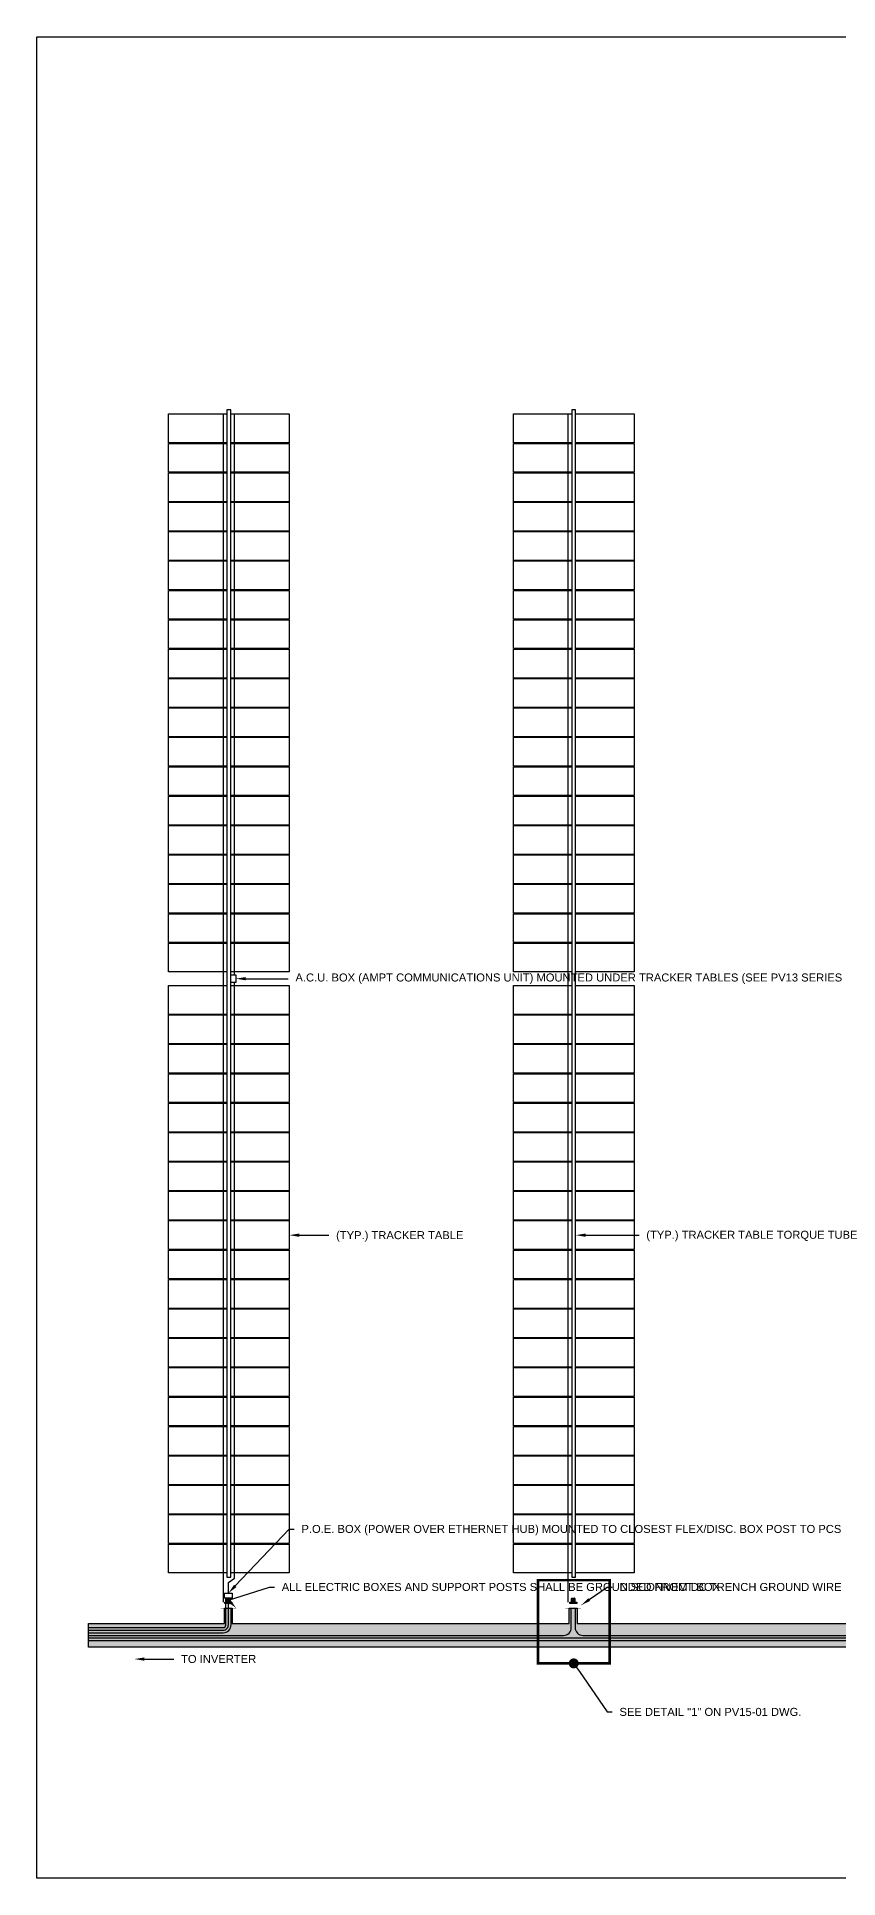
# Model space of a CAD drawing. Header units: feet. Extents: x -9903 to 12307, y -41 to 4121.
# Drawn here: x 445.2 to 525.3, y 10.9 to 194.9 of the extents above; entities that cross this region are included whole.
import ezdxf
from ezdxf import colors
from ezdxf.entities.mleader import LeaderData, LeaderLine
from ezdxf.lldxf.tags import DXFTag
from ezdxf.math import Vec2, Vec3

# ---------------------------------------------------------------- set-up
doc = ezdxf.new("R2010")
doc.units = ezdxf.units.FT
doc.header["$MEASUREMENT"] = 0
doc.linetypes.add('PHANTOM2', pattern=[1.25, 0.625, -0.125, 0.125, -0.125, 0.125, -0.125])
for name, color, linetype in [('E-AMPT-CU', 170, 'Continuous'), ('E-CABL-208V', 1, '208V_BRANCH'), ('E-CABL-CAT6', 120, 'CAT6_CABLE'), ('E-CABL-DF', 10, 'DF_CABLE'), ('E-CABL-DT', 30, 'DC TRUNK FEEDER'), ('E-CABL-FO-6_STND', 120, 'FIBER_OPTIC_6 STRAND'), ('E-COMB-BOX', 41, 'Continuous'), ('E-PWR-OVR-ENET', 30, 'Continuous'), ('E-TREN', 6, 'Continuous'), ('E-TREN-HATCH', 254, 'Continuous'), ('G-ANNO-TEXT', 1, 'Continuous'), ('G-DETL-LINE', 153, 'PHANTOM2'), ('G-TEXT', 7, 'Continuous'), ('PVcase PV Modules (full frames)', 142, 'Continuous'), ('S-BOLT', 93, 'Continuous'), ('S-STEL-ANGL', 3, 'Continuous')]:
    doc.layers.add(name, color=color, linetype=linetype)
doc.styles.add('NEI-A', font='arial.ttf')
doc.styles.get("Standard").update_dxf_attribs({"font": 'arial.ttf'})
doc.linetypes.add('208V_BRANCH', pattern='A,1,-0.2,["208V",Standard,S=0.1,R=0,X=-0.1,Y=-0.05],-0.3', length=1.5)
doc.linetypes.add('CAT6_CABLE', pattern='A,1,-0.12,["CAT6",Standard,S=0.1,R=0,X=-0.08,Y=-0.05],-0.3', length=1.42)
tags = doc.linetypes.add('DC TRUNK FEEDER', pattern='A,0.5,-0.2,["DT",Standard,S=0.1,R=0,X=-0.1,Y=-0.05],-0.2', length=0.9).pattern_tags.tags
tags[6] = DXFTag(74, 10)
doc.linetypes.add('DF_CABLE', pattern='A,1,-0.2,["DF",Standard,S=0.1,R=0,X=-0.1,Y=-0.05],-0.2', length=1.4)
doc.linetypes.add('FIBER_OPTIC_6 STRAND', pattern='A,0.2,-0.05,0,-0.05,0.2,-0.15,["FO",Standard,S=0.1,R=0,X=-0.04,Y=-0.05],-0.25,0.2,-0.05,0,-0.05', length=1.2)

# ---------------------------------------------------------------- blocks, each defined once
blk = doc.blocks.new('HT72-18X (2x39)')
for points in [[(49971.08, 17289.69), (49971.08, 17293.41), (49978.57, 17293.41), (49978.57, 17289.69), (49971.08, 17289.69)], [(49978.57, 17293.93), (49978.57, 17143.99), (49979.06, 17143.99), (49979.06, 17293.93), (49978.57, 17293.93)], [(49979.06, 17289.69), (49979.06, 17293.41), (49986.56, 17293.41), (49986.56, 17289.69), (49979.06, 17289.69)], [(49971.08, 17285.91), (49971.08, 17289.63), (49978.57, 17289.63), (49978.57, 17285.91), (49971.08, 17285.91)], [(49979.06, 17285.91), (49979.06, 17289.63), (49986.56, 17289.63), (49986.56, 17285.91), (49979.06, 17285.91)], [(49971.08, 17282.14), (49971.08, 17285.86), (49978.57, 17285.86), (49978.57, 17282.14), (49971.08, 17282.14)], [(49979.06, 17282.14), (49979.06, 17285.86), (49986.56, 17285.86), (49986.56, 17282.14), (49979.06, 17282.14)], [(49971.08, 17278.36), (49971.08, 17282.08), (49978.57, 17282.08), (49978.57, 17278.36), (49971.08, 17278.36)], [(49979.06, 17278.36), (49979.06, 17282.08), (49986.56, 17282.08), (49986.56, 17278.36), (49979.06, 17278.36)], [(49971.08, 17274.59), (49971.08, 17278.3), (49978.57, 17278.3), (49978.57, 17274.59), (49971.08, 17274.59)], [(49979.06, 17274.59), (49979.06, 17278.3), (49986.56, 17278.3), (49986.56, 17274.59), (49979.06, 17274.59)], [(49971.08, 17270.81), (49971.08, 17274.53), (49978.57, 17274.53), (49978.57, 17270.81), (49971.08, 17270.81)], [(49979.06, 17270.81), (49979.06, 17274.53), (49986.56, 17274.53), (49986.56, 17270.81), (49979.06, 17270.81)], [(49971.08, 17267.03), (49971.08, 17270.75), (49978.57, 17270.75), (49978.57, 17267.03), (49971.08, 17267.03)], [(49979.06, 17267.03), (49979.06, 17270.75), (49986.56, 17270.75), (49986.56, 17267.03), (49979.06, 17267.03)], [(49971.08, 17263.26), (49971.08, 17266.97), (49978.57, 17266.97), (49978.57, 17263.26), (49971.08, 17263.26)], [(49979.06, 17263.26), (49979.06, 17266.97), (49986.56, 17266.97), (49986.56, 17263.26), (49979.06, 17263.26)], [(49971.08, 17259.48), (49971.08, 17263.2), (49978.57, 17263.2), (49978.57, 17259.48), (49971.08, 17259.48)], [(49979.06, 17259.48), (49979.06, 17263.2), (49986.56, 17263.2), (49986.56, 17259.48), (49979.06, 17259.48)], [(49971.08, 17255.7), (49971.08, 17259.42), (49978.57, 17259.42), (49978.57, 17255.7), (49971.08, 17255.7)], [(49979.06, 17255.7), (49979.06, 17259.42), (49986.56, 17259.42), (49986.56, 17255.7), (49979.06, 17255.7)], [(49971.08, 17251.93), (49971.08, 17255.65), (49978.57, 17255.65), (49978.57, 17251.93), (49971.08, 17251.93)], [(49979.06, 17251.93), (49979.06, 17255.65), (49986.56, 17255.65), (49986.56, 17251.93), (49979.06, 17251.93)], [(49971.08, 17248.15), (49971.08, 17251.87), (49978.57, 17251.87), (49978.57, 17248.15), (49971.08, 17248.15)], [(49979.06, 17248.15), (49979.06, 17251.87), (49986.56, 17251.87), (49986.56, 17248.15), (49979.06, 17248.15)], [(49971.08, 17244.38), (49971.08, 17248.09), (49978.57, 17248.09), (49978.57, 17244.38), (49971.08, 17244.38)], [(49979.06, 17244.38), (49979.06, 17248.09), (49986.56, 17248.09), (49986.56, 17244.38), (49979.06, 17244.38)], [(49971.08, 17240.6), (49971.08, 17244.32), (49978.57, 17244.32), (49978.57, 17240.6), (49971.08, 17240.6)], [(49979.06, 17240.6), (49979.06, 17244.32), (49986.56, 17244.32), (49986.56, 17240.6), (49979.06, 17240.6)], [(49971.08, 17236.82), (49971.08, 17240.54), (49978.57, 17240.54), (49978.57, 17236.82), (49971.08, 17236.82)], [(49979.06, 17236.82), (49979.06, 17240.54), (49986.56, 17240.54), (49986.56, 17236.82), (49979.06, 17236.82)], [(49971.08, 17233.05), (49971.08, 17236.76), (49978.57, 17236.76), (49978.57, 17233.05), (49971.08, 17233.05)], [(49979.06, 17233.05), (49979.06, 17236.76), (49986.56, 17236.76), (49986.56, 17233.05), (49979.06, 17233.05)], [(49971.08, 17229.27), (49971.08, 17232.99), (49978.57, 17232.99), (49978.57, 17229.27), (49971.08, 17229.27)], [(49979.06, 17229.27), (49979.06, 17232.99), (49986.56, 17232.99), (49986.56, 17229.27), (49979.06, 17229.27)], [(49971.08, 17225.49), (49971.08, 17229.21), (49978.57, 17229.21), (49978.57, 17225.49), (49971.08, 17225.49)], [(49979.06, 17225.49), (49979.06, 17229.21), (49986.56, 17229.21), (49986.56, 17225.49), (49979.06, 17225.49)], [(49971.08, 17221.72), (49971.08, 17225.44), (49978.57, 17225.44), (49978.57, 17221.72), (49971.08, 17221.72)], [(49979.06, 17221.72), (49979.06, 17225.44), (49986.56, 17225.44), (49986.56, 17221.72), (49979.06, 17221.72)], [(49971.08, 17216.26), (49971.08, 17219.98), (49978.57, 17219.98), (49978.57, 17216.26), (49971.08, 17216.26)], [(49979.06, 17216.26), (49979.06, 17219.98), (49986.56, 17219.98), (49986.56, 17216.26), (49979.06, 17216.26)], [(49971.08, 17212.49), (49971.08, 17216.2), (49978.57, 17216.2), (49978.57, 17212.49), (49971.08, 17212.49)], [(49979.06, 17212.49), (49979.06, 17216.2), (49986.56, 17216.2), (49986.56, 17212.49), (49979.06, 17212.49)], [(49971.08, 17208.71), (49971.08, 17212.43), (49978.57, 17212.43), (49978.57, 17208.71), (49971.08, 17208.71)], [(49979.06, 17208.71), (49979.06, 17212.43), (49986.56, 17212.43), (49986.56, 17208.71), (49979.06, 17208.71)], [(49971.08, 17204.93), (49971.08, 17208.65), (49978.57, 17208.65), (49978.57, 17204.93), (49971.08, 17204.93)], [(49979.06, 17204.93), (49979.06, 17208.65), (49986.56, 17208.65), (49986.56, 17204.93), (49979.06, 17204.93)], [(49971.08, 17201.16), (49971.08, 17204.87), (49978.57, 17204.87), (49978.57, 17201.16), (49971.08, 17201.16)], [(49979.06, 17201.16), (49979.06, 17204.87), (49986.56, 17204.87), (49986.56, 17201.16), (49979.06, 17201.16)], [(49971.08, 17197.38), (49971.08, 17201.1), (49978.57, 17201.1), (49978.57, 17197.38), (49971.08, 17197.38)], [(49979.06, 17197.38), (49979.06, 17201.1), (49986.56, 17201.1), (49986.56, 17197.38), (49979.06, 17197.38)], [(49971.08, 17193.6), (49971.08, 17197.32), (49978.57, 17197.32), (49978.57, 17193.6), (49971.08, 17193.6)], [(49979.06, 17193.6), (49979.06, 17197.32), (49986.56, 17197.32), (49986.56, 17193.6), (49979.06, 17193.6)], [(49971.08, 17189.83), (49971.08, 17193.55), (49978.57, 17193.55), (49978.57, 17189.83), (49971.08, 17189.83)], [(49979.06, 17189.83), (49979.06, 17193.55), (49986.56, 17193.55), (49986.56, 17189.83), (49979.06, 17189.83)], [(49971.08, 17186.05), (49971.08, 17189.77), (49978.57, 17189.77), (49978.57, 17186.05), (49971.08, 17186.05)], [(49979.06, 17186.05), (49979.06, 17189.77), (49986.56, 17189.77), (49986.56, 17186.05), (49979.06, 17186.05)], [(49971.08, 17182.28), (49971.08, 17185.99), (49978.57, 17185.99), (49978.57, 17182.28), (49971.08, 17182.28)], [(49979.06, 17182.28), (49979.06, 17185.99), (49986.56, 17185.99), (49986.56, 17182.28), (49979.06, 17182.28)], [(49971.08, 17178.5), (49971.08, 17182.22), (49978.57, 17182.22), (49978.57, 17178.5), (49971.08, 17178.5)], [(49979.06, 17178.5), (49979.06, 17182.22), (49986.56, 17182.22), (49986.56, 17178.5), (49979.06, 17178.5)], [(49971.08, 17174.72), (49971.08, 17178.44), (49978.57, 17178.44), (49978.57, 17174.72), (49971.08, 17174.72)], [(49979.06, 17174.72), (49979.06, 17178.44), (49986.56, 17178.44), (49986.56, 17174.72), (49979.06, 17174.72)], [(49971.08, 17170.95), (49971.08, 17174.66), (49978.57, 17174.66), (49978.57, 17170.95), (49971.08, 17170.95)], [(49979.06, 17170.95), (49979.06, 17174.66), (49986.56, 17174.66), (49986.56, 17170.95), (49979.06, 17170.95)], [(49971.08, 17167.17), (49971.08, 17170.89), (49978.57, 17170.89), (49978.57, 17167.17), (49971.08, 17167.17)], [(49979.06, 17167.17), (49979.06, 17170.89), (49986.56, 17170.89), (49986.56, 17167.17), (49979.06, 17167.17)], [(49971.08, 17163.39), (49971.08, 17167.11), (49978.57, 17167.11), (49978.57, 17163.39), (49971.08, 17163.39)], [(49979.06, 17163.39), (49979.06, 17167.11), (49986.56, 17167.11), (49986.56, 17163.39), (49979.06, 17163.39)], [(49971.08, 17159.62), (49971.08, 17163.34), (49978.57, 17163.34), (49978.57, 17159.62), (49971.08, 17159.62)], [(49979.06, 17159.62), (49979.06, 17163.34), (49986.56, 17163.34), (49986.56, 17159.62), (49979.06, 17159.62)], [(49971.08, 17155.84), (49971.08, 17159.56), (49978.57, 17159.56), (49978.57, 17155.84), (49971.08, 17155.84)], [(49979.06, 17155.84), (49979.06, 17159.56), (49986.56, 17159.56), (49986.56, 17155.84), (49979.06, 17155.84)], [(49971.08, 17152.07), (49971.08, 17155.78), (49978.57, 17155.78), (49978.57, 17152.07), (49971.08, 17152.07)], [(49979.06, 17152.07), (49979.06, 17155.78), (49986.56, 17155.78), (49986.56, 17152.07), (49979.06, 17152.07)], [(49971.08, 17148.29), (49971.08, 17152.01), (49978.57, 17152.01), (49978.57, 17148.29), (49971.08, 17148.29)], [(49979.06, 17148.29), (49979.06, 17152.01), (49986.56, 17152.01), (49986.56, 17148.29), (49979.06, 17148.29)], [(49971.08, 17144.51), (49971.08, 17148.23), (49978.57, 17148.23), (49978.57, 17144.51), (49971.08, 17144.51)], [(49979.06, 17144.51), (49979.06, 17148.23), (49986.56, 17148.23), (49986.56, 17144.51), (49979.06, 17144.51)]]:
    blk.add_lwpolyline(points)
blk = doc.blocks.new('BracketAngle_BottomView')
for p, q in [((81.5, 214.5), (70.5, 214.5)), ((72.4, 214.5), (72.4, 214.4)), ((74.4, 214.5), (74.4, 214.4)), ((77.7, 214.5), (77.7, 214.4)), ((79.7, 214.5), (79.7, 214.4))]:
    blk.add_line(p, q)
for points in [[(70.5, 216.4), (81.5, 216.4), (81.5, 214.4), (70.5, 214.4)], [(71.7, 215.7), (71.9, 215.4), (71.7, 215.1), (71.4, 215.1), (71.2, 215.4), (71.4, 215.7)], [(80.4, 215.7), (80.2, 215.4), (80.4, 215.1), (80.7, 215.1), (80.9, 215.4), (80.7, 215.7)]]:
    blk.add_lwpolyline(points, close=True)
for centre in [(71.5, 215.4), (80.5, 215.4)]:
    blk.add_circle(centre, 0.2)
blk = doc.blocks.new('_Dot')
at = {"color": 0, "linetype": 'ByBlock', "lineweight": -2}
blk.add_line((-0.5, 0), (-1, 0), dxfattribs=at)
at = {"color": 0, "linetype": 'ByBlock', "const_width": 0.5}
blk.add_lwpolyline([(-0.25, 0, 1), (0.25, 0, 1)], format="xyb", close=True, dxfattribs=at)
blk = doc.blocks.new('*U25')
at = {"layer": 'Defpoints'}
blk.add_lwpolyline([(0, 23.011), (26.909, 23.011), (26.909, 0), (0, 0)], close=True, dxfattribs=at)

msp = doc.modelspace()

# ---------------------------------------------------------------- hatches: boundary and pattern name
at = {"layer": 'E-TREN-HATCH'}
h = msp.add_hatch(color=256, dxfattribs=at)
h.dxf.hatch_style = 1
h.paths.add_polyline_path([(662.1, 36.3), (637.12, 36.3), (637.12, 37.85), (636.34, 37.85), (636.34, 36.3), (602.66, 36.3), (602.66, 37.85), (601.88, 37.85), (601.88, 36.3), (568.2, 36.3), (568.2, 37.85), (567.43, 37.85), (567.43, 36.3), (533.75, 36.3), (533.75, 37.85), (532.97, 37.85), (532.97, 36.3), (499.24, 36.3), (499.24, 37.85), (498.46, 37.85), (498.46, 36.3), (464.78, 36.3), (464.78, 37.85), (464, 37.85), (464, 36.3), (450.41, 36.3), (450.41, 33.96), (662.1, 33.96)])
at = {"layer": 'S-BOLT'}
h = msp.add_hatch(dxfattribs=at)
h.set_pattern_fill('ANSI31', color=256, scale=0.064847)
h.set_pattern_definition([(45, (462.998461, 34.026337), (-0.005731732, 0.005731732), [])])
h.paths.add_polyline_path([(464.55, 38.66), (464.52, 38.66), (464.52, 38.45), (464.55, 38.45)])
h.paths.add_polyline_path([(464.55, 38.39), (464.52, 38.39), (464.52, 38.32), (464.55, 38.32)])
h.paths.add_polyline_path([(464.27, 38.39), (464.23, 38.39), (464.23, 38.32), (464.27, 38.32)])
h.paths.add_polyline_path([(464.23, 38.66), (464.23, 38.45), (464.27, 38.45), (464.27, 38.66)])
h = msp.add_hatch(dxfattribs=at)
h.set_pattern_fill('ANSI31', color=256, scale=0.064847)
h.set_pattern_definition([(45, (497.455638, 34.026337), (-0.005731732, 0.005731732), [])])
h.paths.add_polyline_path([(499.01, 38.66), (498.98, 38.66), (498.98, 38.45), (499.01, 38.45)])
h.paths.add_polyline_path([(499.01, 38.39), (498.98, 38.39), (498.98, 38.32), (499.01, 38.32)])
h.paths.add_polyline_path([(498.72, 38.39), (498.69, 38.39), (498.69, 38.32), (498.72, 38.32)])
h.paths.add_polyline_path([(498.69, 38.66), (498.69, 38.45), (498.72, 38.45), (498.72, 38.66)])

# ---------------------------------------------------------------- linework, layer by layer
at = {"layer": 'E-AMPT-CU'}
msp.add_lwpolyline([(465.12, 101.17), (465.12, 100.39), (464.63, 100.39), (464.63, 101.17)], close=True, dxfattribs=at)
at = {"layer": 'E-CABL-208V', "flags": 128}
msp.add_lwpolyline([(450.41, 35.91), (463.87, 35.91, 0.414214), (464.13, 36.17), (464.13, 38.86)], format="xyb", dxfattribs=at)
at = {"layer": 'E-CABL-CAT6', "flags": 128}
for points in [[(464.99, 101.17), (464.99, 157.24)], [(464.39, 39.35), (464.39, 40.43), (464.99, 40.85), (464.99, 100.39)]]:
    msp.add_lwpolyline(points, dxfattribs=at)
at = {"layer": 'E-CABL-DF', "ltscale": 0.5, "flags": 128}
for points in [[(450.41, 34.61), (636.15, 34.61, 0.414214), (636.92, 35.39), (636.92, 37.85)], [(450.41, 34.87), (601.3, 34.87, 0.414214), (602.08, 35.65), (602.08, 37.85)], [(450.41, 35.13), (497.88, 35.13, 0.414214), (498.66, 35.91), (498.66, 37.85)], [(450.41, 35.39), (463.87, 35.39, 0.414214), (464.65, 36.17), (464.65, 37.85)], [(499.04, 37.85), (499.04, 35.91, 0.414214), (499.82, 35.13), (532.38, 35.13, 0.414214), (533.16, 35.91), (533.16, 37.85)]]:
    msp.add_lwpolyline(points, format="xyb", dxfattribs=at)
at = {"layer": 'E-CABL-DT'}
for points in [[(463.9, 38.44), (463.9, 157.24)], [(498.35, 38.44), (498.35, 157.24)]]:
    msp.add_lwpolyline(points, dxfattribs=at)
at = {"layer": 'E-CABL-FO-6_STND', "ltscale": 0.85, "flags": 128}
msp.add_lwpolyline([(450.41, 35.65), (463.87, 35.65, 0.414214), (464.39, 36.17), (464.39, 38.86)], format="xyb", dxfattribs=at)
at = {"layer": 'E-COMB-BOX', "const_width": 0.00324}
for points in [[(463.61, 38.44), (463.61, 37.85), (465.17, 37.85), (465.17, 38.44)], [(465.17, 38.44), (463.61, 38.44)], [(463.61, 37.92), (465.17, 37.92)], [(498.07, 38.44), (498.07, 37.85), (499.63, 37.85), (499.63, 38.44)], [(499.63, 38.44), (498.07, 38.44)], [(498.07, 37.92), (499.63, 37.92)]]:
    msp.add_lwpolyline(points, dxfattribs=at)
at = {"layer": 'E-PWR-OVR-ENET'}
msp.add_lwpolyline([(464, 39.35), (464.78, 39.35), (464.78, 38.86), (464, 38.86)], close=True, dxfattribs=at)
at = {"layer": 'E-TREN'}
msp.add_lwpolyline([(662.1, 33.96), (450.41, 33.96), (450.41, 36.3), (464, 36.3), (464, 37.85), (464.78, 37.85), (464.78, 36.3), (498.46, 36.3), (498.46, 37.85), (499.24, 37.85), (499.24, 36.3), (532.97, 36.3)], dxfattribs=at)
at = {"layer": 'G-DETL-LINE', "const_width": 0.259}
msp.add_lwpolyline([(495.32, 40.65), (502.48, 40.65), (502.48, 32.33), (495.32, 32.33)], close=True, dxfattribs=at)
at = {"layer": 'G-TEXT', "flags": 128}
for points in [[(464.27, 38.45), (464.51, 38.45), (464.51, 38.46), (464.41, 38.46, -0.414214), (464.4, 38.47), (464.4, 38.8, -0.414214), (464.41, 38.81), (464.51, 38.81), (464.51, 38.83), (464.27, 38.83), (464.27, 38.81), (464.37, 38.81, -0.414214), (464.39, 38.8), (464.39, 38.47, -0.414214), (464.37, 38.46), (464.27, 38.46), (464.27, 38.45)], [(498.73, 38.45), (498.97, 38.45), (498.97, 38.46), (498.87, 38.46, -0.414214), (498.85, 38.47), (498.85, 38.8, -0.414214), (498.87, 38.81), (498.97, 38.81), (498.97, 38.83), (498.73, 38.83), (498.73, 38.81), (498.83, 38.81, -0.414214), (498.85, 38.8), (498.85, 38.47, -0.414214), (498.83, 38.46), (498.73, 38.46), (498.73, 38.45)]]:
    msp.add_lwpolyline(points, format="xyb", dxfattribs=at)
at = {"layer": 'S-BOLT'}
for p, q in [((464.27, 38.86), (464.52, 38.86)), ((464.27, 38.83), (464.52, 38.83)), ((498.72, 38.86), (498.98, 38.86)), ((498.72, 38.83), (498.98, 38.83)), ((464.2, 38.41), (464.2, 38.44)), ((464.21, 38.39), (464.21, 38.41)), ((464.29, 38.39), (464.21, 38.39)), ((464.25, 38.41), (464.26, 38.43)), ((464.26, 38.41), (464.27, 38.43)), ((464.29, 38.39), (464.29, 38.41)), ((464.48, 38.41), (464.48, 38.44)), ((464.49, 38.39), (464.49, 38.41)), ((464.57, 38.39), (464.49, 38.39)), ((464.53, 38.41), (464.54, 38.43)), ((464.54, 38.41), (464.55, 38.43)), ((464.57, 38.39), (464.57, 38.41)), ((498.66, 38.41), (498.66, 38.44)), ((498.67, 38.39), (498.67, 38.41)), ((498.75, 38.39), (498.67, 38.39)), ((498.71, 38.41), (498.72, 38.43)), ((498.72, 38.41), (498.73, 38.43)), ((498.75, 38.39), (498.75, 38.41)), ((498.94, 38.41), (498.94, 38.44)), ((498.95, 38.39), (498.95, 38.41)), ((499.03, 38.39), (498.95, 38.39)), ((498.99, 38.41), (499, 38.43)), ((499, 38.41), (499.01, 38.43)), ((499.03, 38.39), (499.03, 38.41))]:
    msp.add_line(p, q, dxfattribs=at)
for points in [[(464.27, 38.83), (464.27, 38.45), (464.23, 38.45), (464.23, 38.83)], [(464.55, 38.83), (464.55, 38.45), (464.52, 38.45), (464.52, 38.83)], [(498.72, 38.83), (498.72, 38.45), (498.69, 38.45), (498.69, 38.83)], [(499.01, 38.83), (499.01, 38.45), (498.98, 38.45), (498.98, 38.83)], [(464.2, 38.44), (464.3, 38.44)], [(464.3, 38.44), (464.3, 38.41), (464.2, 38.41)], [(464.2, 38.43), (464.3, 38.43)], [(464.23, 38.66), (464.27, 38.66)], [(464.27, 38.39), (464.27, 38.32), (464.23, 38.32), (464.23, 38.39)], [(464.48, 38.44), (464.58, 38.44)], [(464.58, 38.44), (464.58, 38.41), (464.48, 38.41)], [(464.48, 38.43), (464.58, 38.43)], [(464.52, 38.66), (464.55, 38.66)], [(464.55, 38.39), (464.55, 38.32), (464.52, 38.32), (464.52, 38.39)], [(498.66, 38.44), (498.76, 38.44)], [(498.76, 38.44), (498.76, 38.41), (498.66, 38.41)], [(498.66, 38.43), (498.76, 38.43)], [(498.69, 38.66), (498.72, 38.66)], [(498.72, 38.39), (498.72, 38.32), (498.69, 38.32), (498.69, 38.39)], [(498.94, 38.44), (499.04, 38.44)], [(499.04, 38.44), (499.04, 38.41), (498.94, 38.41)], [(498.94, 38.43), (499.04, 38.43)], [(498.98, 38.66), (499.01, 38.66)], [(499.01, 38.39), (499.01, 38.32), (498.98, 38.32), (498.98, 38.39)]]:
    msp.add_lwpolyline(points, dxfattribs=at)
for centre, start, end in [((464.27, 38.83), 90, 180), ((464.52, 38.83), 0, 90), ((498.72, 38.83), 90, 180), ((498.98, 38.83), 0, 90)]:
    msp.add_arc(centre, 0.0324, start, end, dxfattribs=at)

# ---------------------------------------------------------------- block references
at = {"layer": 'Defpoints', "xscale": 8, "yscale": 8, "zscale": 8}
msp.add_blockref('*U25', (445.25, 10.86), dxfattribs=at)
at = {"layer": 'PVcase PV Modules (full frames)', "color": 144, "true_color": 0x007ca5, "xscale": 0.7781656933187834, "yscale": 0.7781656933187834, "zscale": 0.7781656933187834}
for p in [(-38427.36, -13299.9), (-38392.9, -13299.9)]:
    msp.add_blockref('HT72-18X (2x39)', p, dxfattribs=at)
at = {"layer": 'S-STEL-ANGL', "xscale": 0.06484714110989862, "yscale": 0.06484714110989862, "zscale": 0.06484714110989862, "rotation": 180}
for p in [(469.32, 52.35), (503.78, 52.35)]:
    msp.add_blockref('BracketAngle_BottomView', p, dxfattribs=at)

# ---------------------------------------------------------------- leaders
at = {"layer": 'G-ANNO-TEXT'}
ml = msp.add_multileader_mtext('Standard', dxfattribs=at)
ml.set_content('\\pxql,t3.00005;A.C.U. BOX (AMPT COMMUNICATIONS UNIT) MOUNTED UNDER TRACKER TABLES (SEE PV13 SERIES DWGS.)', color=256, style='NEI-A')
ml.set_leader_properties()
ml.build(insert=Vec2(0, 0))
ml.multileader.update_dxf_attribs({"dogleg_length": 0.0625, "arrow_head_size": 1, "scale": 8})
ctx = ml.context
ctx.base_point, ctx.scale, ctx.char_height, ctx.arrow_head_size, ctx.landing_gap_size, ctx.plane_origin = Vec3(470.37, 100.78), 8, 0.8, 1, 0.72, Vec3(1080.71, -324.69)
notes = []
notes.append((ctx, [(0, (1, 1, 0), (469.87, 100.78), (1, 0), 0.5, [(1, [(465.12, 100.78)], 0, [])])]))
ctx.mtext.insert, ctx.mtext.width, ctx.mtext.flow_direction = Vec3(471.09, 101.3), 20.8113, 5
ml = msp.add_multileader_mtext('Standard', dxfattribs=at)
ml.set_content('\\pxql,t3.00005;(TYP.) TRACKER TABLE', color=256, style='NEI-A')
ml.set_leader_properties()
ml.build(insert=Vec2(0, 0))
ml.multileader.update_dxf_attribs({"dogleg_length": 0.0625, "arrow_head_size": 1, "scale": 8})
ctx = ml.context
ctx.base_point, ctx.scale, ctx.char_height, ctx.arrow_head_size, ctx.landing_gap_size, ctx.plane_origin = Vec3(474.43, 75.14), 8, 0.8, 1, 0.72, Vec3(1086.05, -350.32)
notes.append((ctx, [(0, (1, 1, 0), (473.93, 75.14), (1, 0), 0.5, [(1, [(470.47, 75.14)], 0, [])])]))
ctx.mtext.insert, ctx.mtext.width, ctx.mtext.flow_direction = Vec3(475.15, 75.54), 10.6538, 5
ml = msp.add_multileader_mtext('Standard', dxfattribs=at)
ml.set_content('\\pxql,t3.00005;(TYP.) TRACKER TABLE TORQUE TUBE', color=256, style='NEI-A')
ml.set_leader_properties()
ml.build(insert=Vec2(0, 0))
ml.multileader.update_dxf_attribs({"dogleg_length": 0.0625, "arrow_head_size": 1, "scale": 8})
ctx = ml.context
ctx.base_point, ctx.scale, ctx.char_height, ctx.arrow_head_size, ctx.landing_gap_size, ctx.plane_origin = Vec3(505.43, 75.14), 8, 0.8, 1, 0.72, Vec3(1115.8, -350.32)
notes.append((ctx, [(0, (1, 1, 0), (504.93, 75.14), (1, 0), 0.5, [(1, [(499.09, 75.14)], 0, [])])]))
ctx.mtext.insert, ctx.mtext.width, ctx.mtext.flow_direction = Vec3(506.15, 75.58), 12.9952, 5
ml = msp.add_multileader_mtext('Standard', dxfattribs=at)
ml.set_content('\\pxql,t3.00005;P.O.E. BOX (POWER OVER ETHERNET HUB) MOUNTED TO CLOSEST FLEX/DISC. BOX POST TO PCS', color=256, style='NEI-A')
ml.set_leader_properties()
ml.build(insert=Vec2(0, 0))
ml.multileader.update_dxf_attribs({"dogleg_length": 0.0625, "arrow_head_size": 1, "scale": 8})
ctx = ml.context
ctx.base_point, ctx.scale, ctx.char_height, ctx.arrow_head_size, ctx.landing_gap_size, ctx.plane_origin = Vec3(470.97, 45.76), 8, 0.8, 1, 0.72, Vec3(1096.88, -387.35)
notes.append((ctx, [(0, (1, 1, 0), (470.47, 45.76), (1, 0), 0.5, [(1, [(464.39, 39.35)], 0, [])])]))
ctx.mtext.insert, ctx.mtext.width, ctx.mtext.flow_direction = Vec3(471.69, 46.17), 21.1868, 5
ml = msp.add_multileader_mtext('Standard', dxfattribs=at)
ml.set_content('\\pxql,t3.00005;ALL ELECTRIC BOXES AND SUPPORT POSTS SHALL BE GROUNDED FROM DC TRENCH GROUND WIRE', color=256, style='NEI-A')
ml.set_leader_properties()
ml.build(insert=Vec2(0, 0))
ml.multileader.update_dxf_attribs({"dogleg_length": 0.0625, "arrow_head_size": 1, "scale": 8})
ctx = ml.context
ctx.base_point, ctx.scale, ctx.char_height, ctx.arrow_head_size, ctx.landing_gap_size, ctx.plane_origin = Vec3(469, 39.96), 8, 0.8, 1, 0.72, Vec3(1091.06, -391.64)
notes.append((ctx, [(0, (1, 1, 0), (468.5, 39.96), (1, 0), 0.5, [(0, [(465.17, 37.85), (464.4, 38.64)], 0, [])])]))
ctx.mtext.insert, ctx.mtext.width, ctx.mtext.flow_direction = Vec3(469.72, 40.37), 23.7206, 5
ml = msp.add_multileader_mtext('Standard', dxfattribs=at)
ml.set_content('\\pxql,t3.00005;DISCONNECT BOX', color=256, style='NEI-A')
ml.set_leader_properties()
ml.build(insert=Vec2(0, 0))
ml.multileader.update_dxf_attribs({"dogleg_length": 0.0625, "arrow_head_size": 1, "scale": 8})
ctx = ml.context
ctx.base_point, ctx.scale, ctx.char_height, ctx.arrow_head_size, ctx.landing_gap_size, ctx.plane_origin = Vec3(502.75, 39.96), 8, 0.8, 1, 0.72, Vec3(1124.8, -391.64)
notes.append((ctx, [(0, (1, 1, 0), (502.25, 39.96), (1, 0), 0.5, [(1, [(499.63, 38.14)], 0, [])])]))
ctx.mtext.insert, ctx.mtext.width, ctx.mtext.flow_direction = Vec3(503.47, 40.37), 11.2122, 5
ml = msp.add_multileader_mtext('Standard', dxfattribs=at)
ml.set_content('\\pxql,t3.00005;TO INVERTER', color=256, style='NEI-A')
ml.set_leader_properties()
ml.build(insert=Vec2(0, 0))
ml.multileader.update_dxf_attribs({"dogleg_length": 0.0625, "arrow_head_size": 1, "scale": 8})
ctx = ml.context
ctx.base_point, ctx.scale, ctx.char_height, ctx.arrow_head_size, ctx.landing_gap_size, ctx.plane_origin = Vec3(458.94, 32.76), 8, 0.8, 1, 0.72, Vec3(1070.57, -392.7)
notes.append((ctx, [(0, (1, 1, 0), (458.44, 32.76), (1, 0), 0.5, [(1, [(454.99, 32.76)], 0, [])])]))
ctx.mtext.insert, ctx.mtext.width, ctx.mtext.flow_direction = Vec3(459.66, 33.17), 58.4172, 5
ml = msp.add_multileader_mtext('Standard', dxfattribs=at)
ml.set_content('\\pxql,t3.00005;SEE DETAIL "1" ON PV15-01 DWG.', color=256, style='NEI-A')
ml.set_leader_properties()
ml.set_arrow_properties(name='DOT')
ml.build(insert=Vec2(0, 0))
ml.multileader.update_dxf_attribs({"dogleg_length": 0.0625, "arrow_head_size": 1, "scale": 8})
ctx = ml.context
ctx.base_point, ctx.scale, ctx.char_height, ctx.arrow_head_size, ctx.landing_gap_size, ctx.plane_origin = Vec3(502.75, 27.47), 8, 0.8, 1, 0.72, Vec3(1124.8, -404.13)
notes.append((ctx, [(0, (1, 1, 0), (502.25, 27.47), (1, 0), 0.5, [(1, [(498.9, 32.33)], 0, [])])]))
ctx.mtext.insert, ctx.mtext.width, ctx.mtext.flow_direction = Vec3(503.47, 27.88), 9.7146, 5
for ctx, leaders in notes:
    for number, flags, end, landing, length, lines in leaders:
        leader = LeaderData()
        leader.index, (leader.has_last_leader_line, leader.has_dogleg_vector, leader.attachment_direction) = number, flags
        leader.last_leader_point, leader.dogleg_vector, leader.dogleg_length = Vec3(end), Vec3(landing), length
        for number, points, colour, breaks in lines:
            line = LeaderLine()
            line.index, line.vertices, line.color, line.breaks = number, Vec3.list(points), colors.encode_raw_color(colour), breaks
            leader.lines.append(line)
        ctx.leaders.append(leader)

doc.saveas('drawing.dxf')
